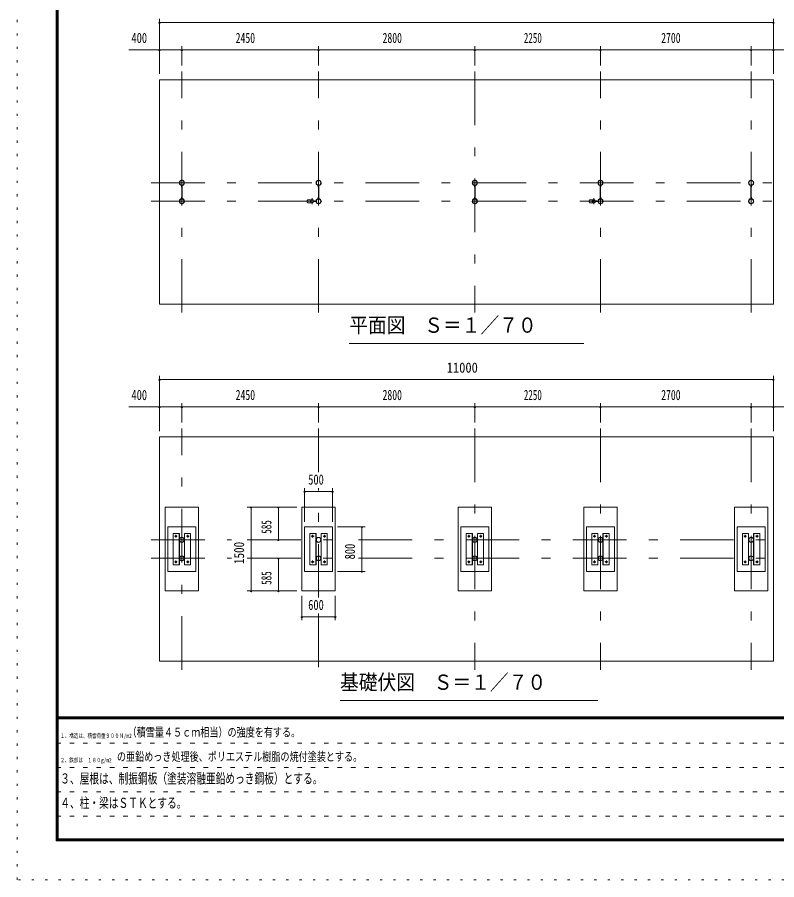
# Model space of a CAD drawing. Units: millimetres, scale not verified, with parts at other scales. Extents: x -31992 to 32005, y -14700 to 14700.
# Drawn here: x -9575 to 4034, y -14700 to 748 of the extents above; entities that cross this region are included whole.
import ezdxf
from ezdxf.enums import TextEntityAlignment as Align

# ---------------------------------------------------------------- set-up
doc = ezdxf.new("R2010")
doc.units = ezdxf.units.MM
doc.header["$LTSCALE"] = 80
for name, pattern in [('USER1', [3, 1, -2]), ('USER3', [24, 12, -5, 2, -5]), ('USER4', [3, 0.5, -2.5])]:
    doc.linetypes.add(name, pattern=pattern)
doc.layers.add('0-1_0-F1TEXT', color=7, linetype='Continuous')
for name, color, linetype, lineweight in [('0-2_1-07BOLD', 7, 'Continuous', 18), ('0-3_1-27CENTER', 3, 'USER3', 18), ('0-5_1-57DIM', 3, 'Continuous', 18), ('0-C_F-F1PAPER', 5, 'Continuous', 18), ('0-D_F-E_J_ADD', 5, 'USER4', 18)]:
    doc.layers.add(name, color=color, linetype=linetype, lineweight=lineweight)
doc.styles.add('ＭＳ ゴシック', font='')
doc.styles.get('ＭＳ ゴシック').set_extended_font_data('MS Gothic')

msp = doc.modelspace()

# ---------------------------------------------------------------- linework, layer by layer
at = {"layer": '0-2_1-07BOLD'}
for p, q in [((-7025.06, -4392.46), (-7025.06, -372.46)), ((-6629.65, -2292.46), (-6629.65, -2263.38)), ((-6629.65, -2292.46), (-6628.05, -2292.46)), ((-6628.05, -2261.91), (-6628.05, -2503.01)), ((-6622.05, -2503.01), (-6622.05, -2261.91)), ((-4179.65, -2292.46), (-4179.65, -2263.38)), ((-4179.65, -2292.46), (-4178.05, -2292.46)), ((-4178.05, -2261.91), (-4178.05, -2503.01)), ((-4172.05, -2503.01), (-4172.05, -2261.91)), ((-1379.65, -2292.46), (-1379.65, -2263.38)), ((-1379.65, -2292.46), (-1378.05, -2292.46)), ((-1378.05, -2261.91), (-1378.05, -2503.01)), ((-1372.05, -2503.01), (-1372.05, -2261.91)), ((870.35, -2292.46), (870.35, -2263.38)), ((870.35, -2292.46), (871.96, -2292.46)), ((871.96, -2261.91), (871.96, -2503.01)), ((877.95, -2503.01), (877.95, -2261.91)), ((3570.34, -2292.46), (3570.34, -2263.38)), ((3571.94, -2292.46), (3570.34, -2292.46)), ((3571.94, -2503.01), (3571.94, -2261.91)), ((3577.94, -2261.91), (3577.94, -2503.01)), ((3579.55, -2292.46), (3577.94, -2292.46)), ((3579.55, -2292.46), (3579.55, -2263.38)), ((-6629.65, -2472.46), (-6628.05, -2472.46)), ((-6629.65, -2472.46), (-6629.65, -2501.54)), ((-6622.05, -2472.46), (-6620.45, -2472.46)), ((-6620.45, -2472.46), (-6620.45, -2501.54)), ((-4302.57, -2519.96), (-4370.15, -2519.96)), ((-4302.57, -2574.96), (-4370.15, -2574.96)), ((-4265.72, -2544.45), (-4219.5, -2544.45)), ((-4265.72, -2550.45), (-4219.5, -2550.45)), ((-4264.32, -2542.85), (-4220.97, -2542.85)), ((-4264.32, -2552.06), (-4220.97, -2552.06)), ((-4179.65, -2472.46), (-4178.05, -2472.46)), ((-4179.65, -2472.46), (-4179.65, -2501.54)), ((-4172.05, -2472.46), (-4170.45, -2472.46)), ((-4170.45, -2472.46), (-4170.45, -2501.54)), ((-1379.65, -2472.46), (-1378.05, -2472.46)), ((-1379.65, -2472.46), (-1379.65, -2501.54)), ((-1372.05, -2472.46), (-1370.45, -2472.46)), ((-1370.45, -2472.46), (-1370.45, -2501.54)), ((747.43, -2519.96), (679.85, -2519.96)), ((747.43, -2574.96), (679.85, -2574.96)), ((784.29, -2544.45), (830.5, -2544.45)), ((784.29, -2550.45), (830.5, -2550.45)), ((785.68, -2542.85), (829.03, -2542.85)), ((785.68, -2552.06), (829.03, -2552.06)), ((870.35, -2472.46), (871.96, -2472.46)), ((870.35, -2472.46), (870.35, -2501.54)), ((877.95, -2472.46), (879.56, -2472.46)), ((879.56, -2472.46), (879.56, -2501.54)), ((3579.55, -2472.46), (3577.94, -2472.46)), ((3579.55, -2472.46), (3579.55, -2501.54)), ((3974.95, -4392.46), (-7025.06, -4392.46)), ((3974.94, -6767.46), (-7025.06, -6767.46)), ((-7025.06, -10787.46), (-7025.06, -6767.46)), ((3974.94, -6767.46), (3974.94, -10787.46)), ((-6325.06, -9527.46), (-6325.06, -8027.46)), ((-4475.06, -8027.46), (-3875.06, -8027.46)), ((-4475.06, -9527.46), (-4475.06, -8027.46)), ((-3875.06, -9527.46), (-3875.06, -8027.46)), ((-1075.06, -9527.46), (-1075.06, -8027.46)), ((574.94, -8027.46), (1174.94, -8027.46)), ((574.94, -9527.46), (574.94, -8027.46)), ((1174.94, -9527.46), (1174.94, -8027.46)), ((3874.94, -9527.46), (3874.94, -8027.46)), ((-6375.06, -8377.46), (-6875.06, -8377.46)), ((-6875.06, -9177.46), (-6875.06, -8377.46)), ((-6375.06, -8377.46), (-6375.06, -9177.46)), ((-3925.06, -8377.46), (-4425.06, -8377.46)), ((-4425.06, -9177.46), (-4425.06, -8377.46)), ((-3925.06, -8377.46), (-3925.06, -9177.46)), ((-1125.06, -8377.46), (-1625.06, -8377.46)), ((-1625.06, -9177.46), (-1625.06, -8377.46)), ((-1125.06, -8377.46), (-1125.06, -9177.46)), ((1124.94, -8377.46), (624.94, -8377.46)), ((1124.94, -8377.46), (1124.94, -9177.46)), ((3824.94, -8377.46), (3324.94, -8377.46)), ((3324.94, -9177.46), (3324.94, -8377.46)), ((3824.94, -8377.46), (3824.94, -9177.46)), ((-6674.11, -9057.46), (-6674.11, -8497.46)), ((-6669.61, -9057.46), (-6669.61, -8497.46)), ((-6468.51, -8497.46), (-6580.51, -8497.46)), ((-6576.01, -9057.46), (-6576.01, -8497.46)), ((-6468.51, -9057.46), (-6468.51, -8497.46)), ((-4224.11, -9057.46), (-4224.11, -8497.46)), ((-4219.61, -9057.46), (-4219.61, -8497.46)), ((-4018.51, -8497.46), (-4130.51, -8497.46)), ((-4126.01, -9057.46), (-4126.01, -8497.46)), ((-4018.51, -9057.46), (-4018.51, -8497.46)), ((-1424.11, -9057.46), (-1424.11, -8497.46)), ((-1419.61, -9057.46), (-1419.61, -8497.46)), ((-1218.51, -8497.46), (-1330.51, -8497.46)), ((-1326.01, -9057.46), (-1326.01, -8497.46)), ((-1218.51, -9057.46), (-1218.51, -8497.46)), ((825.89, -9057.46), (825.89, -8497.46)), ((830.39, -9057.46), (830.39, -8497.46)), ((1031.49, -8497.46), (919.49, -8497.46)), ((923.99, -9057.46), (923.99, -8497.46)), ((1031.49, -9057.46), (1031.49, -8497.46)), ((3525.89, -9057.46), (3525.89, -8497.46)), ((3530.39, -9057.46), (3530.39, -8497.46)), ((3731.49, -8497.46), (3619.49, -8497.46)), ((3623.99, -9057.46), (3623.99, -8497.46)), ((3731.49, -9057.46), (3731.49, -8497.46)), ((-6781.61, -9057.46), (-6669.61, -9057.46)), ((-4331.61, -9057.46), (-4219.61, -9057.46)), ((-1531.61, -9057.46), (-1419.61, -9057.46)), ((718.39, -9057.46), (830.39, -9057.46)), ((3418.39, -9057.46), (3530.39, -9057.46)), ((-6375.06, -9177.46), (-6875.06, -9177.46)), ((-3925.06, -9177.46), (-4425.06, -9177.46)), ((-1125.06, -9177.46), (-1625.06, -9177.46)), ((3824.94, -9177.46), (3324.94, -9177.46)), ((-6925.06, -9527.46), (-6325.06, -9527.46)), ((-4475.06, -9527.46), (-3875.06, -9527.46)), ((-1675.06, -9527.46), (-1075.06, -9527.46)), ((574.94, -9527.46), (1174.94, -9527.46)), ((3274.94, -9527.46), (3874.94, -9527.46)), ((3974.94, -10787.46), (-7025.06, -10787.46))]:
    msp.add_line(p, q, dxfattribs=at)
for points in [[(3974.95, -4392.46), (3974.95, -372.46), (-7025.06, -372.46)], [(-6622.05, -2292.46), (-6620.45, -2292.46), (-6620.45, -2263.38)], [(-4172.05, -2292.46), (-4170.45, -2292.46), (-4170.45, -2263.38)], [(-1372.05, -2292.46), (-1370.45, -2292.46), (-1370.45, -2263.38)], [(877.95, -2292.46), (879.56, -2292.46), (879.56, -2263.38)], [(3571.94, -2472.46), (3570.34, -2472.46), (3570.34, -2501.54)], [(-6925.06, -9527.46), (-6925.06, -8027.46), (-6325.06, -8027.46)], [(-1675.06, -9527.46), (-1675.06, -8027.46), (-1075.06, -8027.46)], [(3274.94, -9527.46), (3274.94, -8027.46), (3874.94, -8027.46)], [(1124.94, -9177.46), (624.94, -9177.46), (624.94, -8377.46)], [(-6781.61, -9057.46), (-6781.61, -8497.46), (-6669.61, -8497.46)], [(-6468.51, -9057.46), (-6580.51, -9057.46), (-6580.51, -8497.46)], [(-4331.61, -9057.46), (-4331.61, -8497.46), (-4219.61, -8497.46)], [(-4018.51, -9057.46), (-4130.51, -9057.46), (-4130.51, -8497.46)], [(-1531.61, -9057.46), (-1531.61, -8497.46), (-1419.61, -8497.46)], [(-1218.51, -9057.46), (-1330.51, -9057.46), (-1330.51, -8497.46)], [(718.39, -9057.46), (718.39, -8497.46), (830.39, -8497.46)], [(1031.49, -9057.46), (919.49, -9057.46), (919.49, -8497.46)], [(3418.39, -9057.46), (3418.39, -8497.46), (3530.39, -8497.46)], [(3731.49, -9057.46), (3619.49, -9057.46), (3619.49, -8497.46)]]:
    msp.add_lwpolyline(points, dxfattribs=at)
for centre, radius in [((-6625.06, -2217.46), 44.55), ((-6625.06, -2217.46), 40.35), ((-6625.06, -2169.06), 2.25), ((-4175.06, -2217.46), 44.55), ((-4175.06, -2217.46), 40.35), ((-4175.06, -2169.06), 2.25), ((-1375.05, -2217.46), 44.55), ((-1375.05, -2217.46), 40.35), ((-1375.05, -2169.06), 3.85), ((-1375.05, -2169.06), 2.25), ((874.95, -2217.46), 44.55), ((874.95, -2217.46), 40.35), ((874.95, -2169.06), 2.25), ((3574.95, -2217.46), 44.55), ((3574.95, -2217.46), 40.35), ((3574.95, -2169.06), 2.25), ((-6625.06, -2547.46), 44.55), ((-6625.06, -2547.46), 40.35), ((-6625.06, -2595.86), 2.25), ((-4324.4, -2547.46), 2.25), ((-4293.06, -2547.46), 27.5), ((-4175.06, -2547.46), 46.15), ((-4175.06, -2547.46), 44.55), ((-4175.06, -2547.46), 40.35), ((-4175.06, -2595.86), 2.25), ((-4126.65, -2547.46), 2.25), ((-1375.05, -2547.46), 44.55), ((-1375.05, -2547.46), 40.35), ((-1375.05, -2595.86), 3.85), ((-1375.05, -2595.86), 2.25), ((725.6, -2547.46), 2.25), ((756.95, -2547.46), 27.5), ((874.95, -2547.46), 46.15), ((874.95, -2547.46), 44.55), ((874.95, -2547.46), 40.35), ((874.95, -2595.86), 2.25), ((923.35, -2547.46), 2.25), ((3574.95, -2547.46), 44.55), ((3574.95, -2547.46), 40.35), ((3574.95, -2595.86), 2.25), ((-6731.56, -8547.46), 14.5), ((-6625.06, -8612.46), 44.55), ((-6625.06, -8612.46), 40.35), ((-6518.56, -8547.46), 14.5), ((-4281.56, -8547.46), 14.5), ((-4175.06, -8612.46), 44.55), ((-4175.06, -8612.46), 40.35), ((-4068.56, -8547.46), 14.5), ((-1481.56, -8547.46), 14.5), ((-1375.06, -8612.46), 44.55), ((-1375.06, -8612.46), 40.35), ((-1268.55, -8547.46), 14.5), ((768.44, -8547.46), 14.5), ((874.94, -8612.46), 44.55), ((874.94, -8612.46), 40.35), ((981.44, -8547.46), 14.5), ((3468.44, -8547.46), 14.5), ((3574.94, -8612.46), 44.55), ((3574.94, -8612.46), 40.35), ((3681.45, -8547.46), 14.5), ((-6625.06, -8942.46), 44.55), ((-6625.06, -8942.46), 40.35), ((-4175.06, -8942.46), 44.55), ((-4175.06, -8942.46), 40.35), ((-1375.06, -8942.46), 44.55), ((-1375.06, -8942.46), 40.35), ((874.94, -8942.46), 44.55), ((874.94, -8942.46), 40.35), ((3574.94, -8942.46), 44.55), ((3574.94, -8942.46), 40.35), ((-6731.56, -9007.46), 14.5), ((-6518.56, -9007.46), 14.5), ((-4281.56, -9007.46), 14.5), ((-4068.56, -9007.46), 14.5), ((-1481.56, -9007.46), 14.5), ((-1268.55, -9007.46), 14.5), ((768.44, -9007.46), 14.5), ((981.44, -9007.46), 14.5), ((3468.44, -9007.46), 14.5), ((3681.45, -9007.46), 14.5)]:
    msp.add_circle(centre, radius, dxfattribs=at)
for centre, radius, start, end in [((-6625.06, -2217.46), 46.15, 93.78961, 264.28209), ((-6625.06, -2169.06), 3.85, 322.09525, 270.00276), ((-6625.06, -2217.46), 46.15, 275.72758, 90.00154), ((-4175.06, -2217.46), 46.15, 93.78961, 264.28209), ((-4175.06, -2169.06), 3.85, 322.09525, 270.00276), ((-4175.06, -2217.46), 46.15, 275.72758, 90.00154), ((-1375.05, -2217.46), 46.15, 275.71791, 264.28209), ((874.95, -2217.46), 46.15, 93.78961, 264.28209), ((874.95, -2169.06), 3.85, 322.09525, 270.00276), ((874.95, -2217.46), 46.15, 275.72758, 90.00154), ((3574.95, -2217.46), 46.15, 89.99846, 264.27242), ((3574.95, -2169.06), 3.85, 269.99724, 217.90475), ((3574.95, -2217.46), 46.15, 275.71791, 86.21039), ((-6625.06, -2547.46), 46.15, 95.71837, 266.21085), ((-6625.06, -2595.86), 3.85, 90, 37.90752), ((-6625.06, -2547.46), 46.15, 269.99892, 84.27287), ((-4334.66, -2547.46), 44.9, 142.23546, 217.76454), ((-4324.4, -2547.46), 3.85, 51.34222, 0), ((-4293.06, -2547.46), 29.1, 9.09488, 180), ((-4293.06, -2547.46), 29.1, 185.93016, 350.90877), ((-4275.65, -2547.46), 44.9, 142.23546, 160.41136), ((-4275.65, -2547.46), 44.9, 199.58864, 217.76454), ((-4175.06, -2595.86), 3.85, 90, 37.90752), ((-4126.65, -2547.46), 3.85, 180, 127.90752), ((-1375.05, -2547.46), 46.15, 95.71837, 84.28163), ((715.35, -2547.46), 44.9, 142.23546, 217.76454), ((725.6, -2547.46), 3.85, 51.34222, 0), ((756.95, -2547.46), 29.1, 9.09488, 180), ((756.95, -2547.46), 29.1, 185.93016, 350.90877), ((774.35, -2547.46), 44.9, 142.23546, 160.41136), ((774.35, -2547.46), 44.9, 199.58864, 217.76454), ((874.95, -2595.86), 3.85, 90, 37.90752), ((923.35, -2547.46), 3.85, 180, 127.90752), ((3574.95, -2547.46), 46.15, 95.72713, 270.00108), ((3574.95, -2595.86), 3.85, 142.09248, 90), ((3574.95, -2547.46), 46.15, 273.78915, 84.28163)]:
    msp.add_arc(centre, radius, start, end, dxfattribs=at)
at = {"layer": '0-3_1-27CENTER'}
for p, q in [((-6625.06, -4542.46), (-6625.06, -222.46)), ((-4175.06, -4542.46), (-4175.06, -222.46)), ((-1375.05, -222.46), (-1375.05, -4542.46)), ((874.95, -4542.46), (874.95, -222.46)), ((3574.95, -4542.46), (3574.95, -222.46)), ((-7175.06, -2217.46), (4124.95, -2217.46)), ((-7175.06, -2547.46), (4124.95, -2547.46)), ((-4293.06, -2492.46), (-4293.06, -2602.46)), ((-4242.58, -2558.22), (-4242.58, -2536.69)), ((756.95, -2492.46), (756.95, -2602.46)), ((807.42, -2558.22), (807.42, -2536.69)), ((-6625.06, -10937.46), (-6625.06, -6617.46)), ((-4175.06, -6617.46), (-4175.06, -7398.88)), ((-1375.06, -6617.46), (-1375.06, -10937.46)), ((874.94, -6617.46), (874.94, -10937.46)), ((3574.94, -6617.46), (3574.94, -10937.46)), ((-4175.06, -9647.46), (-4175.06, -7687.46)), ((-7175.06, -8612.46), (-5735.97, -8612.46)), ((-6756.56, -8547.46), (-6706.56, -8547.46)), ((-6731.56, -8522.46), (-6731.56, -8572.46)), ((-6493.56, -8547.46), (-6543.56, -8547.46)), ((-6518.56, -8522.46), (-6518.56, -8572.46)), ((-5455.06, -8612.46), (-3755.06, -8612.46)), ((-4306.56, -8547.46), (-4256.56, -8547.46)), ((-4281.56, -8522.46), (-4281.56, -8572.46)), ((-4043.56, -8547.46), (-4093.56, -8547.46)), ((-4068.56, -8522.46), (-4068.56, -8572.46)), ((-3458.13, -8612.46), (4124.94, -8612.46)), ((-1506.56, -8547.46), (-1456.56, -8547.46)), ((-1481.56, -8522.46), (-1481.56, -8572.46)), ((-1243.56, -8547.46), (-1293.55, -8547.46)), ((-1268.55, -8522.46), (-1268.55, -8572.46)), ((743.44, -8547.46), (793.44, -8547.46)), ((768.44, -8522.46), (768.44, -8572.46)), ((1006.44, -8547.46), (956.44, -8547.46)), ((981.44, -8522.46), (981.44, -8572.46)), ((3443.44, -8547.46), (3493.44, -8547.46)), ((3468.44, -8522.46), (3468.44, -8572.46)), ((3706.44, -8547.46), (3656.45, -8547.46)), ((3681.45, -8522.46), (3681.45, -8572.46)), ((-7175.06, -8942.46), (-5735.97, -8942.46)), ((-5455.06, -8942.46), (-3755.06, -8942.46)), ((-3458.13, -8942.46), (4124.94, -8942.46)), ((-6756.56, -9007.46), (-6706.56, -9007.46)), ((-6731.56, -9032.46), (-6731.56, -8982.46)), ((-6493.56, -9007.46), (-6543.56, -9007.46)), ((-6518.56, -9032.46), (-6518.56, -8982.46)), ((-4306.56, -9007.46), (-4256.56, -9007.46)), ((-4281.56, -9032.46), (-4281.56, -8982.46)), ((-4043.56, -9007.46), (-4093.56, -9007.46)), ((-4068.56, -9032.46), (-4068.56, -8982.46)), ((-1506.56, -9007.46), (-1456.56, -9007.46)), ((-1481.56, -9032.46), (-1481.56, -8982.46)), ((-1243.56, -9007.46), (-1293.55, -9007.46)), ((-1268.55, -9032.46), (-1268.55, -8982.46)), ((743.44, -9007.46), (793.44, -9007.46)), ((768.44, -9032.46), (768.44, -8982.46)), ((1006.44, -9007.46), (956.44, -9007.46)), ((981.44, -9032.46), (981.44, -8982.46)), ((3443.44, -9007.46), (3493.44, -9007.46)), ((3468.44, -9032.46), (3468.44, -8982.46)), ((3706.44, -9007.46), (3656.45, -9007.46)), ((3681.45, -9032.46), (3681.45, -8982.46)), ((-4175.06, -9932.27), (-4175.06, -10937.46))]:
    msp.add_line(p, q, dxfattribs=at)
at = {"layer": '0-5_1-57DIM'}
for p, q in [((-7011.06, 652.54), (-7039.06, 652.54)), ((-7025.06, -267.46), (-7025.06, 722.54)), ((-7025.06, 652.54), (3974.95, 652.54)), ((3988.95, 652.54), (3960.95, 652.54)), ((3974.95, -267.46), (3974.95, 722.54)), ((-7574.56, 162.54), (4524.45, 162.54)), ((-7011.06, 162.54), (-7039.06, 162.54)), ((-6611.06, 162.54), (-6639.06, 162.54)), ((-6625.06, -117.46), (-6625.06, 232.54)), ((-4161.06, 162.54), (-4189.06, 162.54)), ((-4175.06, -117.46), (-4175.06, 232.54)), ((-1361.05, 162.54), (-1389.05, 162.54)), ((-1375.05, -117.46), (-1375.05, 232.54)), ((888.94, 162.54), (860.94, 162.54)), ((874.94, -117.46), (874.94, 232.54)), ((3588.94, 162.54), (3560.94, 162.54)), ((3574.95, -117.46), (3574.95, 232.54)), ((3988.95, 162.54), (3960.95, 162.54)), ((574.94, -5092.46), (-3625.06, -5092.46)), ((-7025.06, -6662.46), (-7025.06, -5672.46)), ((3974.94, -6662.46), (3974.94, -5672.46)), ((-7011.06, -5742.46), (-7039.06, -5742.46)), ((-7025.06, -5742.46), (3974.94, -5742.46)), ((3988.94, -5742.46), (3960.94, -5742.46)), ((-6625.06, -6512.46), (-6625.06, -6162.46)), ((-4175.06, -6512.46), (-4175.06, -6162.46)), ((-1375.06, -6512.46), (-1375.06, -6162.46)), ((874.94, -6512.46), (874.94, -6162.46)), ((3574.94, -6512.46), (3574.94, -6162.46)), ((-7574.56, -6232.46), (4524.44, -6232.46)), ((-7011.06, -6232.46), (-7039.06, -6232.46)), ((-6611.06, -6232.46), (-6639.06, -6232.46)), ((-4161.06, -6232.46), (-4189.06, -6232.46)), ((-1361.06, -6232.46), (-1389.06, -6232.46)), ((888.94, -6232.46), (860.94, -6232.46)), ((3588.94, -6232.46), (3560.94, -6232.46)), ((3988.94, -6232.46), (3960.94, -6232.46)), ((-4425.06, -8287.46), (-4425.06, -7687.46)), ((-3925.06, -8287.46), (-3925.06, -7687.46)), ((-4411.06, -7747.46), (-4439.06, -7747.46)), ((-4425.06, -7747.46), (-3925.06, -7747.46)), ((-3911.06, -7747.46), (-3939.06, -7747.46)), ((-4565.06, -8027.46), (-5455.06, -8027.46)), ((-5371.06, -8027.46), (-5399.06, -8027.46)), ((-5385.06, -8027.46), (-5385.06, -9527.46)), ((-4881.06, -8027.46), (-4909.06, -8027.46)), ((-4895.06, -8027.46), (-4895.06, -8612.46)), ((-3835.06, -8377.46), (-3338.13, -8377.46)), ((-3384.13, -8377.46), (-3412.13, -8377.46)), ((-3398.13, -8377.46), (-3398.13, -9177.46)), ((-4881.06, -8612.46), (-4909.06, -8612.46)), ((-4881.06, -8942.46), (-4909.06, -8942.46)), ((-4895.06, -8942.46), (-4895.06, -9527.46)), ((-3835.06, -9177.46), (-3338.13, -9177.46)), ((-3384.13, -9177.46), (-3412.13, -9177.46)), ((-4565.06, -9527.46), (-5455.06, -9527.46)), ((-5371.06, -9527.46), (-5399.06, -9527.46)), ((-4881.06, -9527.46), (-4909.06, -9527.46)), ((-4475.06, -9617.46), (-4475.06, -10052.27)), ((-3875.06, -9617.46), (-3875.06, -10052.27)), ((-4461.06, -9992.27), (-4489.06, -9992.27)), ((-4475.06, -9992.27), (-3875.06, -9992.27)), ((-3861.06, -9992.27), (-3889.06, -9992.27)), ((828.81, -11487.46), (-3791.19, -11487.46))]:
    msp.add_line(p, q, dxfattribs=at)
for centre in [(-7025.06, 652.54), (3974.95, 652.54), (-7025.06, 162.54), (-6625.06, 162.54), (-4175.06, 162.54), (-1375.05, 162.54), (874.94, 162.54), (3574.94, 162.54), (3974.95, 162.54), (-7025.06, -5742.46), (3974.94, -5742.46), (-7025.06, -6232.46), (-6625.06, -6232.46), (-4175.06, -6232.46), (-1375.06, -6232.46), (874.94, -6232.46), (3574.94, -6232.46), (3974.94, -6232.46), (-4425.06, -7747.46), (-3925.06, -7747.46), (-5385.06, -8027.46), (-4895.06, -8027.46), (-3398.13, -8377.46), (-4895.06, -8612.46), (-4895.06, -8942.46), (-3398.13, -9177.46), (-5385.06, -9527.46), (-4895.06, -9527.46), (-4475.06, -9992.27), (-3875.06, -9992.27)]:
    msp.add_arc(centre, 14, 180, 0, dxfattribs=at)
at = {"layer": '0-C_F-F1PAPER'}
for p, q in [((-8874.51, 14140), (-8874.51, -14000)), ((-8871.01, 14136.5), (-8871.01, -13996.5)), ((-8867.51, 14133), (-8867.51, -13993)), ((-8864.01, 14129.5), (-8864.01, -13989.5)), ((-8860.51, 14126), (-8860.51, -13986)), ((-8857.01, 14122.5), (-8857.01, -13982.5)), ((-8853.51, 14119), (-8853.51, -13979)), ((-8850.01, 14115.5), (-8850.01, -13975.5)), ((-8846.51, 14112), (-8846.51, -13972)), ((-8843.01, 14108.5), (-8843.01, -13968.5)), ((-8839.51, 14105), (-8839.51, -13965)), ((31270.49, -11781), (-8839.51, -11781)), ((31270.49, -11784.5), (-8839.51, -11784.5)), ((31270.49, -11788), (-8839.51, -11788)), ((31270.49, -11791.5), (-8839.51, -11791.5)), ((31270.49, -11795), (-8839.51, -11795)), ((31270.49, -11798.5), (-8839.51, -11798.5)), ((31270.49, -11802), (-8839.51, -11802)), ((31270.49, -11805.5), (-8839.51, -11805.5)), ((31270.49, -11809), (-8839.51, -11809)), ((31270.49, -11812.5), (-8839.51, -11812.5)), ((31270.49, -11816), (-8839.51, -11816)), ((-8874.51, -14000), (31305.49, -14000)), ((-8867.51, -13993), (31298.49, -13993)), ((-8860.51, -13986), (31291.49, -13986)), ((-8853.51, -13979), (31284.48, -13979)), ((-8839.51, -13965), (31270.49, -13965))]:
    msp.add_line(p, q, dxfattribs=at)
at = {"layer": '0-C_F-F1PAPER', "color": 6, "linetype": 'USER1'}
for p, q in [((-8874.51, -12252.8), (16675.49, -12252.8)), ((-8874.51, -12689.6), (16675.49, -12689.6)), ((-8874.51, -13126.4), (16675.49, -13126.4)), ((-8874.51, -13563.2), (13164.29, -13563.2))]:
    msp.add_line(p, q, dxfattribs=at)
at = {"layer": '0-C_F-F1PAPER'}
for points in [[(-8871.01, -13996.5), (31301.98, -13996.5), (31301.98, 14136.5)], [(-8864.01, -13989.5), (31294.99, -13989.5), (31294.99, 14129.5)], [(-8857.01, -13982.5), (31287.99, -13982.5), (31287.99, 14122.5)], [(-8850.01, -13975.5), (31280.99, -13975.5), (31280.99, 14115.5)], [(-8846.51, -13972), (31277.48, -13972), (31277.48, 14112)], [(-8843.01, -13968.5), (31273.99, -13968.5), (31273.99, 14108.5)]]:
    msp.add_lwpolyline(points, dxfattribs=at)
at = {"layer": '0-D_F-E_J_ADD'}
msp.add_line((32005.49, -14700), (-9574.51, -14700), dxfattribs=at)
msp.add_lwpolyline([(-9574.51, -14700), (-9574.51, 14700), (32005.49, 14700)], dxfattribs=at)

# ---------------------------------------------------------------- texts
at = {"layer": '0-1_0-F1TEXT', "style": 'ＭＳ ゴシック'}
for s, height, width, p in [('（積雪量４５ｃｍ相当）の強度を有する。', 155, 0.75, (-7597.02, -12182.8)), ('１、構造は、積雪荷重９００Ｎ/m2', 77.49, 0.75, (-8804.51, -12182.8)), ('２、鉄部は\u3000１８０g/m2', 77.49, 0.75, (-8804.51, -12619.6)), ('\u3000の亜鉛めっき処理後、ポリエステル樹脂の焼付塗装とする。', 155, 0.75, (-7951.07, -12619.6)), ('３、屋根は、制振鋼板（塗装溶融亜鉛めっき鋼板）とする。', 182.3, 0.7, (-8804.51, -13031.53)), ('４、柱・梁はＳＴＫとする。', 182.3, 0.7, (-8804.51, -13468.33))]:
    msp.add_text(s, height=height, dxfattribs=dict(at, width=width)).set_placement(p, align=Align.BOTTOM_LEFT)
at = {"layer": '0-5_1-57DIM', "color": 7, "style": 'ＭＳ ゴシック'}
for s, height, width, p in [('400', 182.3, 0.75, (-7527.48, 232.54)), ('2450', 182.3, 0.7, (-5660.47, 232.54)), ('2800', 182.3, 0.7, (-3028.84, 232.54)), ('2250', 182.3, 0.65, (-497.41, 232.54)), ('2700', 182.3, 0.7, (1963.7, 232.54)), ('平面図\u3000Ｓ＝１／７０', 273.5, 0.9, (-3625.06, -4985.15)), ('11000', 182.3, 0.9, (-1879.32, -5672.46)), ('400', 182.3, 0.75, (-7527.48, -6162.46)), ('2450', 182.3, 0.7, (-5660.47, -6162.46)), ('2800', 182.3, 0.7, (-3028.84, -6162.46)), ('2250', 182.3, 0.65, (-497.41, -6162.46)), ('2700', 182.3, 0.7, (1963.7, -6162.46)), ('500', 182.3, 0.75, (-4360.48, -7677.46)), ('600', 182.3, 0.75, (-4361.06, -9922.27)), ('基礎伏図\u3000Ｓ＝１／７０', 273.5, 0.9, (-3791.19, -11380.15))]:
    msp.add_text(s, height=height, dxfattribs=dict(at, width=width)).set_placement(p, align=Align.BOTTOM_LEFT)
for s, width, p in [('585', 0.65, (-4965.06, -8501.81)), ('1500', 0.8, (-5455.06, -9044.83)), ('800', 0.75, (-3468.13, -8961.43)), ('585', 0.65, (-4965.06, -9416.81))]:
    msp.add_text(s, height=182.3, rotation=90, dxfattribs=dict(at, width=width)).set_placement(p, align=Align.BOTTOM_LEFT)

doc.saveas('drawing.dxf')
